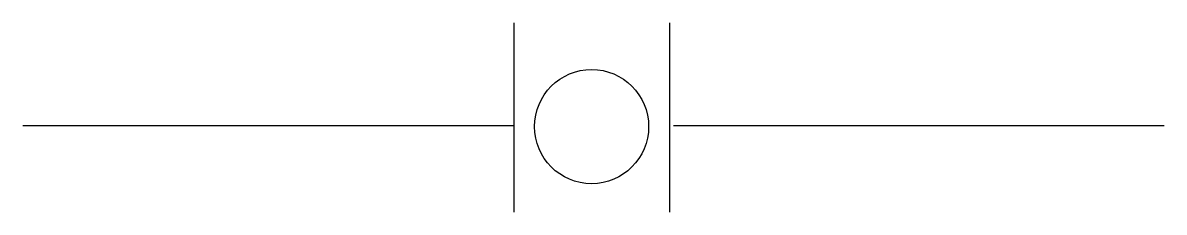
# Model space of a CAD drawing. Header units: metres. Extents: x -20221 to -17377, y -114865 to -114394.
import ezdxf

# ---------------------------------------------------------------- set-up
doc = ezdxf.new("R2010")
doc.units = ezdxf.units.M
doc.layers.add('DET1', color=1, linetype='Continuous')
doc.layers.add('G', color=3, linetype='Continuous')

msp = doc.modelspace()

# ---------------------------------------------------------------- linework, layer by layer
at = {"layer": 'DET1'}
for p, q in [((-18997.53, -114393.57), (-18997.53, -114865.12)), ((-18609.88, -114393.57), (-18609.88, -114865.12))]:
    msp.add_line(p, q, dxfattribs=at)
msp.add_circle((-18803.7, -114652.02), 142.23, dxfattribs=at)
at = {"layer": 'G'}
for p, q in [((-20221.24, -114648.86), (-18998.08, -114648.86)), ((-18599.84, -114648.86), (-17376.68, -114648.86))]:
    msp.add_line(p, q, dxfattribs=at)

doc.saveas('drawing.dxf')
